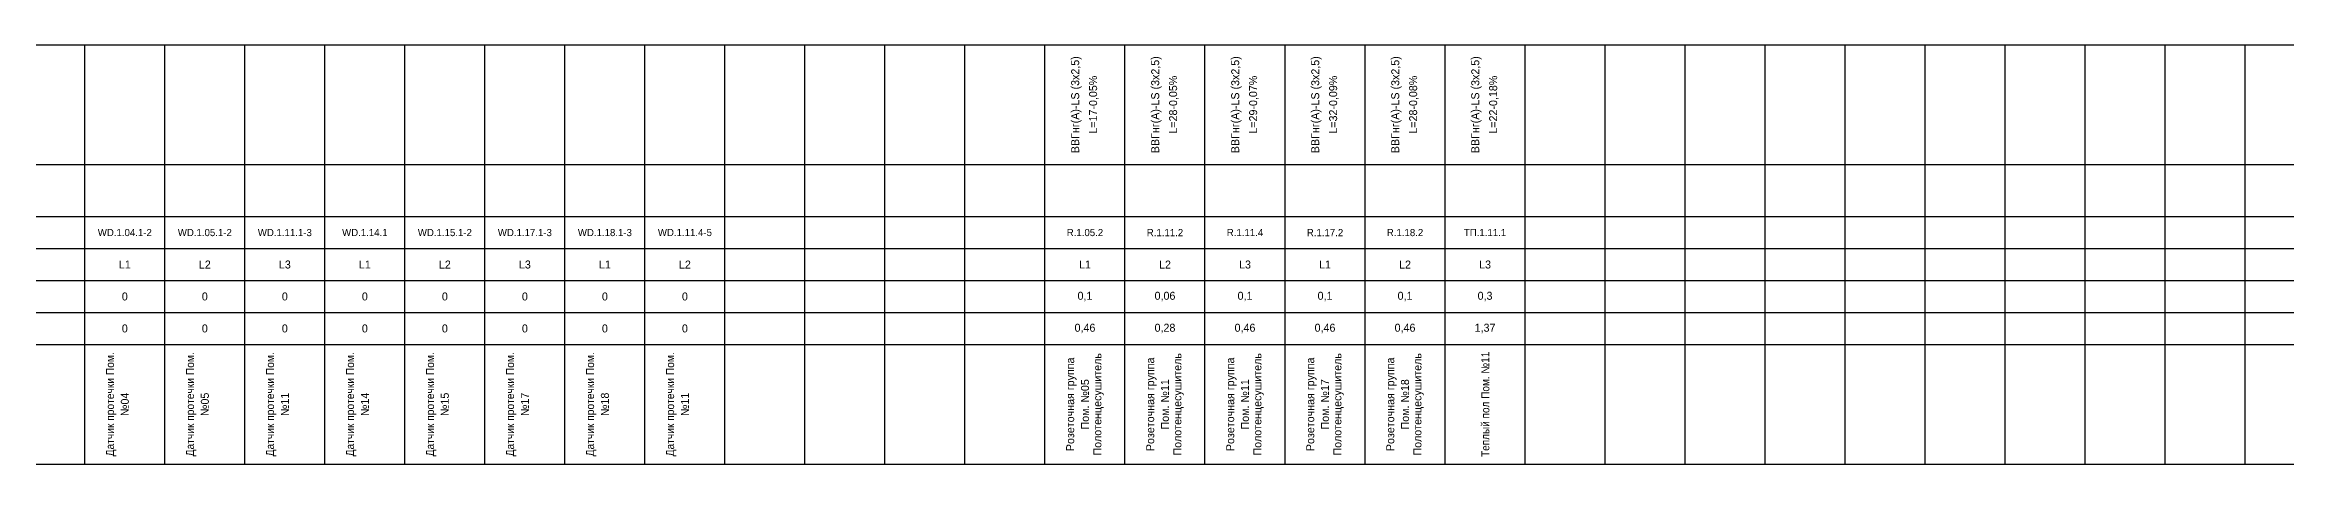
# Model space of a CAD drawing. Header units: millimetres. Extents: x 2497 to 11797, y 1522 to 1758.
# Drawn here: x 8387 to 8947, y 1522 to 1627 of the extents above; entities that cross this region are included whole.
import ezdxf
from ezdxf.enums import TextEntityAlignment as Align

# ---------------------------------------------------------------- set-up
doc = ezdxf.new("R2010")
doc.units = ezdxf.units.MM
doc.layers.add('SX_TABLE', color=7, linetype='Continuous')
doc.styles.add('UNC_GOST_Scheme', font='txt')

# ---------------------------------------------------------------- blocks, each defined once
blk = doc.blocks.new('SX_TCOL')
for p, q in [((-10, 105), (10, 105)), ((10, 0), (10, 105)), ((-10, 75), (10, 75)), ((-10, 62), (10, 62)), ((-10, 54), (10, 54)), ((-10, 46), (10, 46)), ((-10, 38), (10, 38)), ((-10, 30), (10, 30)), ((-10, 0), (10, 0))]:
    blk.add_line(p, q)
at = {"style": 'UNC_GOST_Scheme'}
for tag, p in [('CAB1', (-2.2, 90)), ('CAB2', (2.2, 90)), ('NAME1', (-3.4, 15)), ('NAME2', (0, 15)), ('NAME3', (3.4, 15))]:
    blk.add_attdef(tag, text='', height=2, rotation=90, dxfattribs=at).set_placement(p, align=Align.MIDDLE)
for tag, height, p in [('LINE', 1.8, (0, 58)), ('PH', 2, (0, 50)), ('POW', 2, (0, 42)), ('CUR', 2, (0, 34))]:
    blk.add_attdef(tag, text='', height=height, dxfattribs=at).set_placement(p, align=Align.MIDDLE)

msp = doc.modelspace()

# ---------------------------------------------------------------- block references
at = {"layer": 'SX_TABLE'}
for p in [(8387.18, 1522.46), (8567.18, 1522.46), (8587.18, 1522.46), (8607.18, 1522.46), (8627.18, 1522.46), (8767.18, 1522.46), (8787.18, 1522.46), (8807.18, 1522.46), (8827.18, 1522.46), (8847.18, 1522.46), (8867.18, 1522.46), (8887.18, 1522.46), (8907.18, 1522.46), (8927.18, 1522.46), (8947.18, 1522.46)]:
    msp.add_blockref('SX_TCOL', p, dxfattribs=at)
ref = msp.add_blockref('SX_TCOL', (8407.18, 1522.46), dxfattribs=at)
ref.add_attrib('NAME1', 'Датчик протечки Пом.', dxfattribs={"layer": '0', "height": 2, "rotation": 90, "style": 'UNC_GOST_Scheme', "width": 0.956549}).set_placement((8403.78, 1537.46), align=Align.MIDDLE)
ref.add_attrib('NAME2', '№04', dxfattribs={"layer": '0', "height": 2, "rotation": 90, "style": 'UNC_GOST_Scheme'}).set_placement((8407.18, 1537.46), align=Align.MIDDLE)
ref.add_attrib('CUR', '0', dxfattribs={"layer": '0', "height": 2, "style": 'UNC_GOST_Scheme'}).set_placement((8407.18, 1556.46), align=Align.MIDDLE)
ref.add_attrib('POW', '0', dxfattribs={"layer": '0', "height": 2, "style": 'UNC_GOST_Scheme'}).set_placement((8407.18, 1564.46), align=Align.MIDDLE)
ref.add_attrib('PH', 'L1', dxfattribs={"layer": '0', "height": 2, "style": 'UNC_GOST_Scheme'}).set_placement((8407.18, 1572.46), align=Align.MIDDLE)
ref.add_attrib('LINE', 'WD.1.04.1-2', dxfattribs={"layer": '0', "height": 1.8, "style": 'UNC_GOST_Scheme'}).set_placement((8407.18, 1580.46), align=Align.MIDDLE)
ref = msp.add_blockref('SX_TCOL', (8427.18, 1522.46), dxfattribs=at)
ref.add_attrib('NAME1', 'Датчик протечки Пом.', dxfattribs={"layer": '0', "height": 2, "rotation": 90, "style": 'UNC_GOST_Scheme', "width": 0.956549}).set_placement((8423.78, 1537.46), align=Align.MIDDLE)
ref.add_attrib('NAME2', '№05', dxfattribs={"layer": '0', "height": 2, "rotation": 90, "style": 'UNC_GOST_Scheme'}).set_placement((8427.18, 1537.46), align=Align.MIDDLE)
ref.add_attrib('CUR', '0', dxfattribs={"layer": '0', "height": 2, "style": 'UNC_GOST_Scheme'}).set_placement((8427.18, 1556.46), align=Align.MIDDLE)
ref.add_attrib('POW', '0', dxfattribs={"layer": '0', "height": 2, "style": 'UNC_GOST_Scheme'}).set_placement((8427.18, 1564.46), align=Align.MIDDLE)
ref.add_attrib('PH', 'L2', dxfattribs={"layer": '0', "height": 2, "style": 'UNC_GOST_Scheme'}).set_placement((8427.18, 1572.46), align=Align.MIDDLE)
ref.add_attrib('LINE', 'WD.1.05.1-2', dxfattribs={"layer": '0', "height": 1.8, "style": 'UNC_GOST_Scheme'}).set_placement((8427.18, 1580.46), align=Align.MIDDLE)
ref = msp.add_blockref('SX_TCOL', (8447.18, 1522.46), dxfattribs=at)
ref.add_attrib('NAME1', 'Датчик протечки Пом.', dxfattribs={"layer": '0', "height": 2, "rotation": 90, "style": 'UNC_GOST_Scheme', "width": 0.956549}).set_placement((8443.78, 1537.46), align=Align.MIDDLE)
ref.add_attrib('NAME2', '№11', dxfattribs={"layer": '0', "height": 2, "rotation": 90, "style": 'UNC_GOST_Scheme'}).set_placement((8447.18, 1537.46), align=Align.MIDDLE)
ref.add_attrib('CUR', '0', dxfattribs={"layer": '0', "height": 2, "style": 'UNC_GOST_Scheme'}).set_placement((8447.18, 1556.46), align=Align.MIDDLE)
ref.add_attrib('POW', '0', dxfattribs={"layer": '0', "height": 2, "style": 'UNC_GOST_Scheme'}).set_placement((8447.18, 1564.46), align=Align.MIDDLE)
ref.add_attrib('PH', 'L3', dxfattribs={"layer": '0', "height": 2, "style": 'UNC_GOST_Scheme'}).set_placement((8447.18, 1572.46), align=Align.MIDDLE)
ref.add_attrib('LINE', 'WD.1.11.1-3', dxfattribs={"layer": '0', "height": 1.8, "style": 'UNC_GOST_Scheme'}).set_placement((8447.18, 1580.46), align=Align.MIDDLE)
ref = msp.add_blockref('SX_TCOL', (8467.18, 1522.46), dxfattribs=at)
ref.add_attrib('NAME1', 'Датчик протечки Пом.', dxfattribs={"layer": '0', "height": 2, "rotation": 90, "style": 'UNC_GOST_Scheme', "width": 0.956549}).set_placement((8463.78, 1537.46), align=Align.MIDDLE)
ref.add_attrib('NAME2', '№14', dxfattribs={"layer": '0', "height": 2, "rotation": 90, "style": 'UNC_GOST_Scheme'}).set_placement((8467.18, 1537.46), align=Align.MIDDLE)
ref.add_attrib('CUR', '0', dxfattribs={"layer": '0', "height": 2, "style": 'UNC_GOST_Scheme'}).set_placement((8467.18, 1556.46), align=Align.MIDDLE)
ref.add_attrib('POW', '0', dxfattribs={"layer": '0', "height": 2, "style": 'UNC_GOST_Scheme'}).set_placement((8467.18, 1564.46), align=Align.MIDDLE)
ref.add_attrib('PH', 'L1', dxfattribs={"layer": '0', "height": 2, "style": 'UNC_GOST_Scheme'}).set_placement((8467.18, 1572.46), align=Align.MIDDLE)
ref.add_attrib('LINE', 'WD.1.14.1', dxfattribs={"layer": '0', "height": 1.8, "style": 'UNC_GOST_Scheme'}).set_placement((8467.18, 1580.46), align=Align.MIDDLE)
ref = msp.add_blockref('SX_TCOL', (8487.18, 1522.46), dxfattribs=at)
ref.add_attrib('NAME1', 'Датчик протечки Пом.', dxfattribs={"layer": '0', "height": 2, "rotation": 90, "style": 'UNC_GOST_Scheme', "width": 0.956549}).set_placement((8483.78, 1537.46), align=Align.MIDDLE)
ref.add_attrib('NAME2', '№15', dxfattribs={"layer": '0', "height": 2, "rotation": 90, "style": 'UNC_GOST_Scheme'}).set_placement((8487.18, 1537.46), align=Align.MIDDLE)
ref.add_attrib('CUR', '0', dxfattribs={"layer": '0', "height": 2, "style": 'UNC_GOST_Scheme'}).set_placement((8487.18, 1556.46), align=Align.MIDDLE)
ref.add_attrib('POW', '0', dxfattribs={"layer": '0', "height": 2, "style": 'UNC_GOST_Scheme'}).set_placement((8487.18, 1564.46), align=Align.MIDDLE)
ref.add_attrib('PH', 'L2', dxfattribs={"layer": '0', "height": 2, "style": 'UNC_GOST_Scheme'}).set_placement((8487.18, 1572.46), align=Align.MIDDLE)
ref.add_attrib('LINE', 'WD.1.15.1-2', dxfattribs={"layer": '0', "height": 1.8, "style": 'UNC_GOST_Scheme'}).set_placement((8487.18, 1580.46), align=Align.MIDDLE)
ref = msp.add_blockref('SX_TCOL', (8507.18, 1522.46), dxfattribs=at)
ref.add_attrib('NAME1', 'Датчик протечки Пом.', dxfattribs={"layer": '0', "height": 2, "rotation": 90, "style": 'UNC_GOST_Scheme', "width": 0.956549}).set_placement((8503.78, 1537.46), align=Align.MIDDLE)
ref.add_attrib('NAME2', '№17', dxfattribs={"layer": '0', "height": 2, "rotation": 90, "style": 'UNC_GOST_Scheme'}).set_placement((8507.18, 1537.46), align=Align.MIDDLE)
ref.add_attrib('CUR', '0', dxfattribs={"layer": '0', "height": 2, "style": 'UNC_GOST_Scheme'}).set_placement((8507.18, 1556.46), align=Align.MIDDLE)
ref.add_attrib('POW', '0', dxfattribs={"layer": '0', "height": 2, "style": 'UNC_GOST_Scheme'}).set_placement((8507.18, 1564.46), align=Align.MIDDLE)
ref.add_attrib('PH', 'L3', dxfattribs={"layer": '0', "height": 2, "style": 'UNC_GOST_Scheme'}).set_placement((8507.18, 1572.46), align=Align.MIDDLE)
ref.add_attrib('LINE', 'WD.1.17.1-3', dxfattribs={"layer": '0', "height": 1.8, "style": 'UNC_GOST_Scheme'}).set_placement((8507.18, 1580.46), align=Align.MIDDLE)
ref = msp.add_blockref('SX_TCOL', (8527.18, 1522.46), dxfattribs=at)
ref.add_attrib('NAME1', 'Датчик протечки Пом.', dxfattribs={"layer": '0', "height": 2, "rotation": 90, "style": 'UNC_GOST_Scheme', "width": 0.956549}).set_placement((8523.78, 1537.46), align=Align.MIDDLE)
ref.add_attrib('NAME2', '№18', dxfattribs={"layer": '0', "height": 2, "rotation": 90, "style": 'UNC_GOST_Scheme'}).set_placement((8527.18, 1537.46), align=Align.MIDDLE)
ref.add_attrib('CUR', '0', dxfattribs={"layer": '0', "height": 2, "style": 'UNC_GOST_Scheme'}).set_placement((8527.18, 1556.46), align=Align.MIDDLE)
ref.add_attrib('POW', '0', dxfattribs={"layer": '0', "height": 2, "style": 'UNC_GOST_Scheme'}).set_placement((8527.18, 1564.46), align=Align.MIDDLE)
ref.add_attrib('PH', 'L1', dxfattribs={"layer": '0', "height": 2, "style": 'UNC_GOST_Scheme'}).set_placement((8527.18, 1572.46), align=Align.MIDDLE)
ref.add_attrib('LINE', 'WD.1.18.1-3', dxfattribs={"layer": '0', "height": 1.8, "style": 'UNC_GOST_Scheme'}).set_placement((8527.18, 1580.46), align=Align.MIDDLE)
ref = msp.add_blockref('SX_TCOL', (8547.18, 1522.46), dxfattribs=at)
ref.add_attrib('NAME1', 'Датчик протечки Пом.', dxfattribs={"layer": '0', "height": 2, "rotation": 90, "style": 'UNC_GOST_Scheme', "width": 0.956549}).set_placement((8543.78, 1537.46), align=Align.MIDDLE)
ref.add_attrib('NAME2', '№11', dxfattribs={"layer": '0', "height": 2, "rotation": 90, "style": 'UNC_GOST_Scheme'}).set_placement((8547.18, 1537.46), align=Align.MIDDLE)
ref.add_attrib('CUR', '0', dxfattribs={"layer": '0', "height": 2, "style": 'UNC_GOST_Scheme'}).set_placement((8547.18, 1556.46), align=Align.MIDDLE)
ref.add_attrib('POW', '0', dxfattribs={"layer": '0', "height": 2, "style": 'UNC_GOST_Scheme'}).set_placement((8547.18, 1564.46), align=Align.MIDDLE)
ref.add_attrib('PH', 'L2', dxfattribs={"layer": '0', "height": 2, "style": 'UNC_GOST_Scheme'}).set_placement((8547.18, 1572.46), align=Align.MIDDLE)
ref.add_attrib('LINE', 'WD.1.11.4-5', dxfattribs={"layer": '0', "height": 1.8, "style": 'UNC_GOST_Scheme'}).set_placement((8547.18, 1580.46), align=Align.MIDDLE)
for p, values in [((8647.18, 1522.46), {'NAME1': 'Розеточная группа', 'NAME2': 'Пом. №05', 'NAME3': 'Полотенцесушитель', 'CUR': '0,46', 'POW': '0,1', 'PH': 'L1', 'LINE': 'R.1.05.2', 'CAB1': 'ВВГнг(А)-LS (3х2,5)', 'CAB2': 'L=17-0,05%'}), ((8667.18, 1522.46), {'NAME1': 'Розеточная группа', 'NAME2': 'Пом. №11', 'NAME3': 'Полотенцесушитель', 'CUR': '0,28', 'POW': '0,06', 'PH': 'L2', 'LINE': 'R.1.11.2', 'CAB1': 'ВВГнг(А)-LS (3х2,5)', 'CAB2': 'L=28-0,05%'}), ((8687.18, 1522.46), {'NAME1': 'Розеточная группа', 'NAME2': 'Пом. №11', 'NAME3': 'Полотенцесушитель', 'CUR': '0,46', 'POW': '0,1', 'PH': 'L3', 'LINE': 'R.1.11.4', 'CAB1': 'ВВГнг(А)-LS (3х2,5)', 'CAB2': 'L=29-0,07%'}), ((8707.18, 1522.46), {'NAME1': 'Розеточная группа', 'NAME2': 'Пом. №17', 'NAME3': 'Полотенцесушитель', 'CUR': '0,46', 'POW': '0,1', 'PH': 'L1', 'LINE': 'R.1.17.2', 'CAB1': 'ВВГнг(А)-LS (3х2,5)', 'CAB2': 'L=32-0,09%'}), ((8727.18, 1522.46), {'NAME1': 'Розеточная группа', 'NAME2': 'Пом. №18', 'NAME3': 'Полотенцесушитель', 'CUR': '0,46', 'POW': '0,1', 'PH': 'L2', 'LINE': 'R.1.18.2', 'CAB1': 'ВВГнг(А)-LS (3х2,5)', 'CAB2': 'L=28-0,08%'})]:
    msp.add_blockref('SX_TCOL', p, dxfattribs=at).add_auto_attribs(values)
ref = msp.add_blockref('SX_TCOL', (8747.18, 1522.46), dxfattribs=at)
ref.add_attrib('NAME2', 'Теплый пол Пом. №11', dxfattribs={"layer": '0', "height": 2, "rotation": 90, "style": 'UNC_GOST_Scheme', "width": 0.938007}).set_placement((8747.18, 1537.46), align=Align.MIDDLE)
ref.add_attrib('CUR', '1,37', dxfattribs={"layer": '0', "height": 2, "style": 'UNC_GOST_Scheme'}).set_placement((8747.18, 1556.46), align=Align.MIDDLE)
ref.add_attrib('POW', '0,3', dxfattribs={"layer": '0', "height": 2, "style": 'UNC_GOST_Scheme'}).set_placement((8747.18, 1564.46), align=Align.MIDDLE)
ref.add_attrib('PH', 'L3', dxfattribs={"layer": '0', "height": 2, "style": 'UNC_GOST_Scheme'}).set_placement((8747.18, 1572.46), align=Align.MIDDLE)
ref.add_attrib('LINE', 'ТП.1.11.1', dxfattribs={"layer": '0', "height": 1.8, "style": 'UNC_GOST_Scheme'}).set_placement((8747.18, 1580.46), align=Align.MIDDLE)
ref.add_attrib('CAB1', 'ВВГнг(А)-LS (3х2,5)', dxfattribs={"layer": '0', "height": 2, "rotation": 90, "style": 'UNC_GOST_Scheme'}).set_placement((8744.98, 1612.46), align=Align.MIDDLE)
ref.add_attrib('CAB2', 'L=22-0,18%', dxfattribs={"layer": '0', "height": 2, "rotation": 90, "style": 'UNC_GOST_Scheme'}).set_placement((8749.38, 1612.46), align=Align.MIDDLE)

doc.saveas('drawing.dxf')
